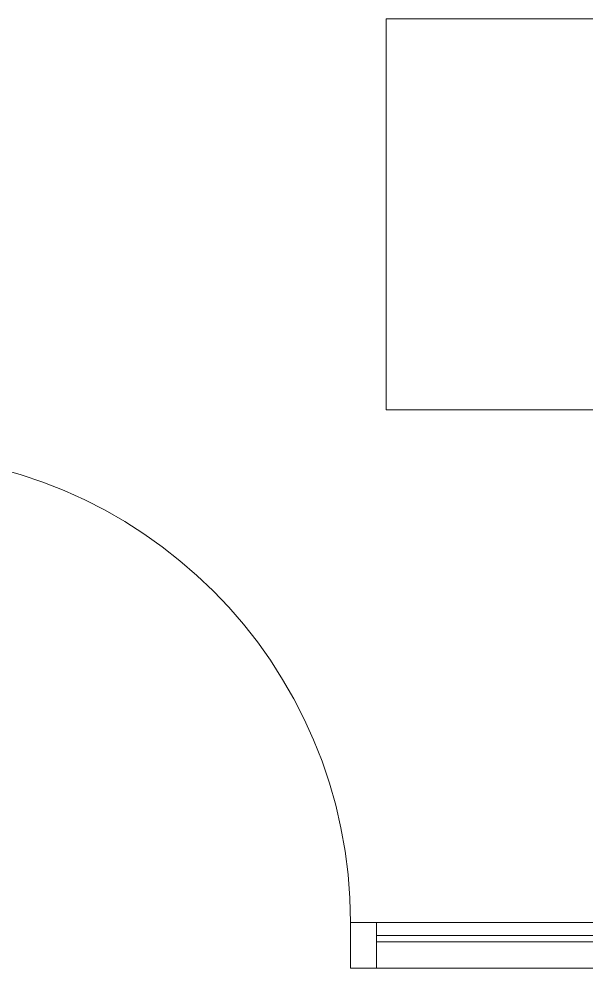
# Model space of a CAD drawing. Header units: inches. Extents: x 1 to 4637, y -664 to 702.
# Drawn here: x 1666.1 to 1709.6, y 526.5 to 599.4 of the extents above; entities that cross this region are included whole.
import ezdxf

# ---------------------------------------------------------------- set-up
doc = ezdxf.new("R2010")
doc.units = ezdxf.units.IN
doc.header["$MEASUREMENT"] = 0
for name, color, linetype, lineweight in [('A-DOOR', 31, 'Continuous', 9), ('A-DOOR-FRAM', 31, 'Continuous', 9), ('A-GLAZ', 151, 'Continuous', 9), ('I-FURN', 30, 'Continuous', 9), ('I-WALL', 2, 'Continuous', 9)]:
    doc.layers.add(name, color=color, linetype=linetype, lineweight=lineweight)

# ---------------------------------------------------------------- blocks, each defined once
blk = doc.blocks.new('Single-Flush - With Sidelight - 36_ x 96_-2457194-New Construction - Tel_Data_Elec Plan')
at = {"layer": 'A-DOOR', "color": 250, "lineweight": 20}
for p, q in [((-16, 37.75), (-18, 37.75)), ((-18, 1.75), (-18, 37.75)), ((-16, 37.75), (-16, 1.75)), ((-16, 1.75), (-18, 1.75))]:
    blk.add_line(p, q, dxfattribs=at)
at = {"layer": 'A-DOOR'}
blk.add_arc((-18, 1.75), 36, 360, 90, dxfattribs=at)
at = {"layer": 'A-DOOR-FRAM', "color": 250, "lineweight": 20}
blk.add_line((58, -1.75), (58, 1.75), dxfattribs=at)
at = {"layer": 'A-GLAZ', "color": 250, "lineweight": 20}
for p, q in [((56, 0.75), (20, 0.75)), ((20, 0.75), (20, 0.25)), ((56, 0.25), (56, 0.75)), ((20, 0.25), (56, 0.25))]:
    blk.add_line(p, q, dxfattribs=at)
blk = doc.blocks.new('Desk - Group 3 - No Side Chairs-2416200-New Construction - Tel_Data_Elec Plan')
at = {"layer": 'I-FURN'}
for p, q in [((72, 30), (0, 30)), ((72, 0), (72, 30)), ((10.904, 0), (72, 0))]:
    blk.add_line(p, q, dxfattribs=at)

msp = doc.modelspace()

# ---------------------------------------------------------------- linework, layer by layer
at = {"layer": 'I-WALL', "color": 250, "lineweight": 20}
for p, q in [((1693.536, 530.022), (1691.536, 530.022)), ((1691.536, 530.022), (1691.536, 526.522)), ((1693.536, 526.522), (1693.536, 530.022)), ((1691.536, 526.522), (1693.536, 526.522))]:
    msp.add_line(p, q, dxfattribs=at)
at = {"layer": 'I-WALL', "lineweight": 13}
for p, q in [((1693.536, 530.022), (1729.536, 530.022)), ((1729.536, 526.522), (1693.536, 526.522))]:
    msp.add_line(p, q, dxfattribs=at)

# ---------------------------------------------------------------- block references
at = {"layer": 'A-DOOR', "lineweight": 13}
msp.add_blockref('Single-Flush - With Sidelight - 36_ x 96_-2457194-New Construction - Tel_Data_Elec Plan', (1673.536, 528.272), dxfattribs=at)
at = {"layer": 'I-FURN', "rotation": 180}
msp.add_blockref('Desk - Group 3 - No Side Chairs-2416200-New Construction - Tel_Data_Elec Plan', (1766.286, 599.397), dxfattribs=at)

doc.saveas('drawing.dxf')
